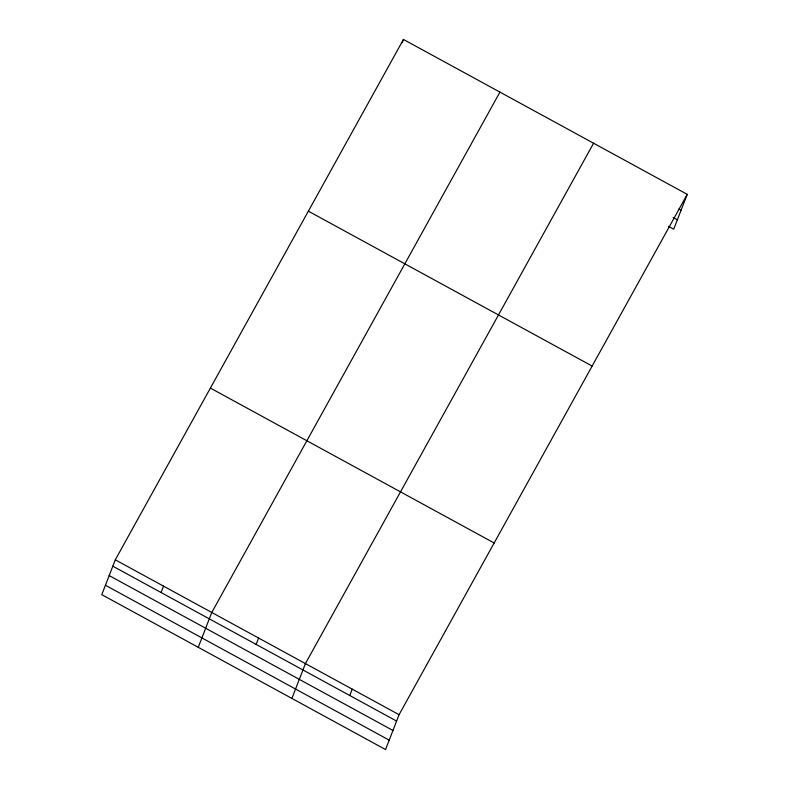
<?xml version="1.0" encoding="UTF-8"?>
<svg xmlns="http://www.w3.org/2000/svg" width="789" height="789" viewBox="0 0 789 789"><rect width="100%" height="100%" fill="white"/><g stroke="black" fill="none" stroke-linecap="round" stroke-linejoin="round"><path stroke-width="1.18" d="M115.293 559.815L101.771 594.65L385.545 749.55L399.066 714.706L687.229 194.35L403.455 39.45L115.293 559.815L399.066 714.706M161.064 592.509L163.53 586.148M402.212 42.636L403.455 39.45M198.256 647.315L211.777 612.471L499.93 92.116M256.129 644.406L258.595 638.035M291.9 698.433L305.422 663.588L593.575 143.233M349.774 695.513L352.239 689.152M687.229 194.35L673.707 229.185L668.391 226.285M678.984 208.947L681.114 210.111M673.096 217.468L677.356 219.796M308.361 211.166L592.135 366.066M210.387 388.089L494.161 542.99M112.817 566.177L396.591 721.077M109.178 575.576L392.952 730.476M105.42 585.26L389.194 740.151"/></g></svg>
